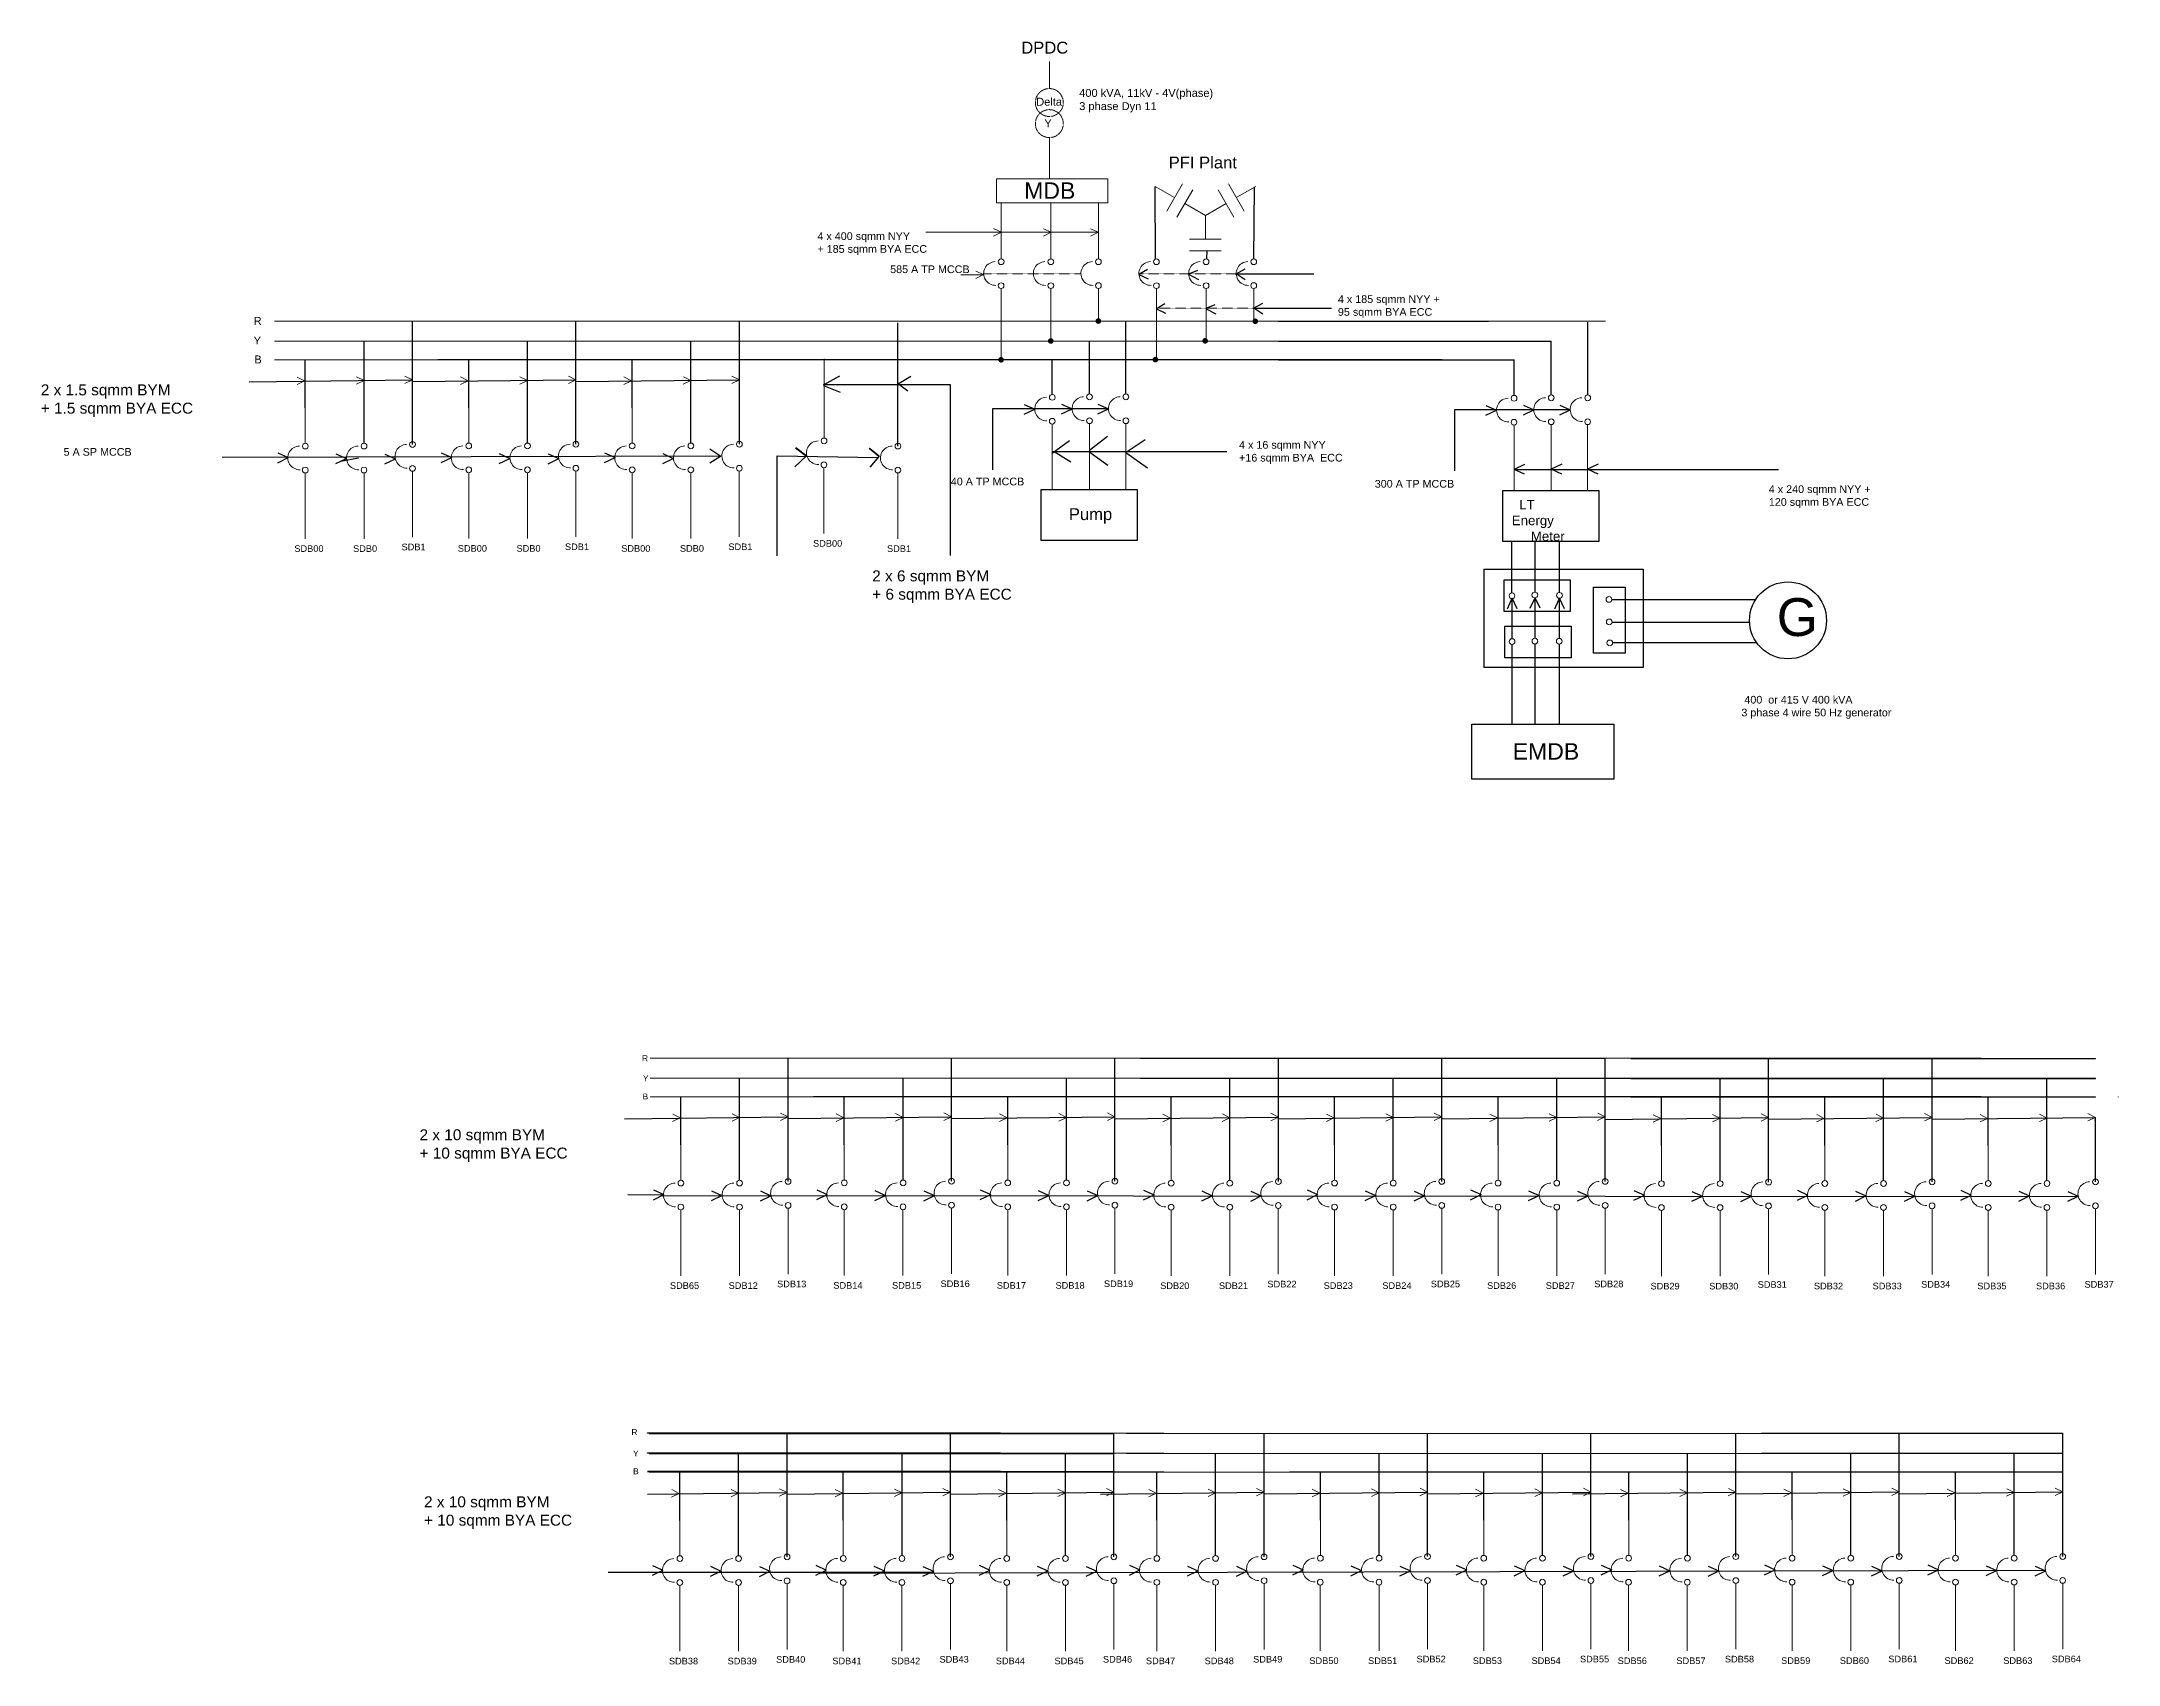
# Model space of a CAD drawing. Header units: millimetres. Extents: x 11139 to 20585, y 1256 to 8641.
import ezdxf

# ---------------------------------------------------------------- set-up
doc = ezdxf.new("R2010")
doc.units = ezdxf.units.MM
doc.linetypes.add('DASHED', pattern=[0.75, 0.5, -0.25])
doc.linetypes.add('HIDDEN', pattern=[0.375, 0.25, -0.125])
for name, color, linetype, lineweight in [('SBD', 2, 'Continuous', 0), ('switchboard', 2, 'Continuous', 0), ('switchboard_text', 2, 'Continuous', 0)]:
    doc.layers.add(name, color=color, linetype=linetype, lineweight=lineweight)
doc.styles.get("Standard").update_dxf_attribs({"font": 'arial.ttf'})

msp = doc.modelspace()

# ---------------------------------------------------------------- hatches: boundary and pattern name
at = {"layer": 'switchboard'}
h = msp.add_hatch(color=7, dxfattribs=at)
edge = h.paths.add_edge_path()
edge.add_arc((15945.6, 7368.8), 12.9, 0, 360)
h = msp.add_hatch(color=7, dxfattribs=at)
edge = h.paths.add_edge_path()
edge.add_arc((16659.2, 7368), 12.9, 0, 360)
h = msp.add_hatch(color=7, dxfattribs=at)
edge = h.paths.add_edge_path()
edge.add_arc((15729.4, 7278.1), 12.9, 0, 360)
h = msp.add_hatch(color=7, dxfattribs=at)
edge = h.paths.add_edge_path()
edge.add_arc((16431.4, 7278.8), 12.9, 0, 360)
h = msp.add_hatch(color=7, dxfattribs=at)
edge = h.paths.add_edge_path()
edge.add_arc((15503.2, 7192.6), 12.9, 0, 360)
h = msp.add_hatch(color=7, dxfattribs=at)
edge = h.paths.add_edge_path()
edge.add_arc((16205.2, 7193.3), 12.9, 0, 360)

# ---------------------------------------------------------------- linework, layer by layer
at = {"color": 2}
for p, q in [((16205.1, 7651.1), (16203.8, 7981.8)), ((16652.7, 7652), (16656.2, 7978.7)), ((16438.9, 7651.5), (16440.7, 7687.7)), ((16130.3, 7580.7), (16172.1, 7561)), ((16133.3, 7583.8), (16168.9, 7605.3)), ((16356.3, 7581.5), (16401.1, 7557.8)), ((16356.9, 7583.9), (16397.9, 7601)), ((16568.6, 7583.9), (16926.1, 7583.9)), ((16571.8, 7583.9), (16613.9, 7606.4)), ((16572.7, 7585.8), (16613.9, 7557.8)), ((16209.7, 7424.4), (16251.5, 7404.7)), ((16212.6, 7427.5), (16248.3, 7448.9)), ((16435.7, 7425.2), (16480.5, 7401.4)), ((16436.2, 7427.5), (16477.3, 7444.6)), ((16647.9, 7427.6), (17005.4, 7427.6)), ((16651.2, 7427.6), (16693.3, 7450)), ((16652.1, 7429.5), (16693.3, 7401.4)), ((14696, 7080.2), (15271.4, 7080.2)), ((15271.4, 7080.2), (15271.4, 6302)), ((15736.1, 6768.3), (15815, 6825.5)), ((15905.4, 6780.7), (15986.8, 6845.4)), ((16076.5, 6775.7), (16158.7, 6830.5)), ((14484.7, 6755.3), (14943.6, 6748.5)), ((14484.7, 6727.1), (14484.7, 6755.3)), ((14484.7, 6301.1), (14484.7, 6727.1)), ((15736.1, 6775.7), (16529.8, 6775.7)), ((15744.9, 6774.7), (15820, 6728.4)), ((15902.2, 6775.7), (15989.3, 6713.5)), ((16071, 6770.7), (16168.6, 6701.1))]:
    msp.add_line(p, q, dxfattribs=at)
at = {"color": 1}
for p, q in [((13569.6, 6808.1), (13569.6, 7368.7)), ((14312.9, 6808.1), (14312.9, 7368.7)), ((12826.3, 6807.4), (12826.3, 7368)), ((15034.3, 6799.8), (15034.3, 7360.4)), ((14534.5, 3454.1), (14534.5, 4014.6)), ((15277.8, 3454.8), (15277.8, 4015.3)), ((16021.1, 3454.8), (16021.1, 4015.3)), ((16764.3, 3453.3), (16764.3, 4013.9)), ((17507.6, 3454), (17507.6, 4014.6)), ((18250.9, 3454), (18250.9, 4014.6)), ((18994.2, 3451.4), (18994.2, 4012)), ((19737.5, 3452.1), (19737.5, 4012.7)), ((20480.7, 4012), (20480.7, 4012.7)), ((20480.7, 3921.1), (20480.7, 3923.7)), ((20480.7, 3836.9), (20480.7, 3839.5)), ((20480.7, 3452.1), (20480.7, 3745.5)), ((14529.9, 1745.4), (14529.9, 2306)), ((15273.1, 1746.1), (15273.1, 2306.7)), ((16016.4, 1746.1), (16016.4, 2306.7)), ((16699.5, 1746.4), (16699.5, 2307)), ((17442.8, 1747.1), (17442.8, 2307.7)), ((18186, 1747.1), (18186, 2307.7)), ((18845.1, 1746.9), (18845.1, 2307.5)), ((19588.4, 1747.6), (19588.4, 2308.2)), ((20331.6, 1747.6), (20331.6, 2308.2))]:
    msp.add_line(p, q, dxfattribs=at)
at = {"color": 40, "true_color": 0xf8d731}
for p, q in [((12605.8, 6813), (12605.8, 7277.1)), ((13349.1, 6813.7), (13349.1, 7277.8)), ((14092.4, 6813.7), (14092.4, 7277.8)), ((12082.9, 7092.5), (12826.4, 7100.8)), ((12826.2, 7093.2), (13569.6, 7101.5)), ((13569.4, 7093.2), (14312.9, 7101.5)), ((11961.2, 6749.2), (14225.6, 6755.1)), ((12499.7, 6730.9), (12580.3, 6746.2)), ((14228.6, 6753.2), (14178.2, 6786.1)), ((14226.8, 6753.2), (14178.2, 6721.5)), ((14614.9, 6752.6), (14564.6, 6705.7)), ((14616.8, 6753.9), (14566.5, 6707.1)), ((14618.5, 6752.6), (14568.2, 6790.2)), ((14620.4, 6753.9), (14570.1, 6791.5)), ((14947.4, 6753.1), (14902.5, 6788.4)), ((14949.4, 6754.4), (14904.4, 6789.7)), ((14904.4, 6789.7), (14904.4, 6789.7)), ((14947.4, 6753.1), (14906.1, 6703.9)), ((14949.4, 6754.4), (14908, 6705.3)), ((14314, 3459.7), (14314, 3923.7)), ((15057.3, 3460.4), (15057.3, 3924.4)), ((15800.6, 3460.4), (15800.6, 3924.4)), ((16543.8, 3458.9), (16543.8, 3923)), ((17287.1, 3459.6), (17287.1, 3923.7)), ((18030.4, 3459.6), (18030.4, 3923.7)), ((18773.7, 3457), (18773.7, 3921.1)), ((19517, 3457.7), (19517, 3921.8)), ((20260.2, 3457.7), (20260.2, 3921.8)), ((20585.3, 3836.9), (20585.3, 3839.5)), ((13791.1, 3739.1), (14534.6, 3747.4)), ((14534.4, 3739.8), (15277.8, 3748.1)), ((15277.6, 3739.8), (16021.1, 3748.1)), ((16020.9, 3738.4), (16764.4, 3746.7)), ((16764.2, 3739.1), (17507.7, 3747.4)), ((17507.5, 3739.1), (18251, 3747.4)), ((18250.8, 3736.4), (18994.2, 3744.8)), ((18994, 3737.1), (19737.5, 3745.5)), ((19737.3, 3737.1), (20480.8, 3745.5)), ((20476, 3734.4), (20480.7, 3734.5)), ((13805.7, 3394.5), (13967.3, 3392.8)), ((20397.5, 3384.5), (13958.7, 3388.6)), ((13895.7, 2308), (13895.7, 2310.7)), ((13895.7, 2217.1), (13895.7, 2219.8)), ((14309.4, 1751), (14309.4, 2215.1)), ((15052.6, 1751.7), (15052.6, 2215.8)), ((15795.9, 1751.7), (15795.9, 2215.8)), ((16479, 1752), (16479, 2216.1)), ((17222.3, 1752.7), (17222.3, 2216.8)), ((17965.5, 1752.7), (17965.5, 2216.8)), ((18624.6, 1752.5), (18624.6, 2216.6)), ((19367.9, 1753.2), (19367.9, 2217.3)), ((20111.1, 1753.2), (20111.1, 2217.3)), ((13895.7, 2031.7), (14529.9, 2038.8)), ((14529.7, 2031.2), (15273.2, 2039.5)), ((15273, 2031.2), (16016.5, 2039.5)), ((15956.1, 2031.4), (16699.5, 2039.8)), ((16699.3, 2032.1), (17442.8, 2040.5)), ((17442.6, 2032.1), (18186.1, 2040.5)), ((18101.7, 2032), (18845.1, 2040.3)), ((18844.9, 2032.7), (19588.4, 2041)), ((19588.2, 2032.7), (20331.7, 2041)), ((15196.7, 1674.6), (13715.5, 1674.6)), ((20251, 1683.7), (14674.6, 1669.7))]:
    msp.add_line(p, q, dxfattribs=at)
at = {"color": 5}
for p, q in [((12338.8, 6973.5), (12338.8, 7192.9)), ((13082.1, 6974.2), (13082.1, 7193.6)), ((13825.4, 6974.2), (13825.4, 7193.6)), ((14047, 3620.2), (14047, 3839.5)), ((14790.3, 3620.9), (14790.3, 3840.2)), ((15533.6, 3620.9), (15533.6, 3840.2)), ((16276.8, 3619.4), (16276.8, 3838.8)), ((17020.1, 3620.1), (17020.1, 3839.5)), ((17763.4, 3620.1), (17763.4, 3839.5)), ((18506.7, 3617.5), (18506.7, 3836.9)), ((19250, 3618.2), (19250, 3837.6)), ((19993.2, 3618.2), (19993.2, 3837.6)), ((14042.4, 1911.5), (14042.4, 2130.9)), ((14785.6, 1912.2), (14785.6, 2131.6)), ((15528.9, 1912.2), (15528.9, 2131.6)), ((16212, 1912.5), (16212, 2131.9)), ((16955.3, 1913.2), (16955.3, 2132.6)), ((17698.5, 1913.2), (17698.5, 2132.6)), ((18357.6, 1913), (18357.6, 2132.4)), ((19100.9, 1913.7), (19100.9, 2133.1)), ((19844.1, 1913.7), (19844.1, 2133.1))]:
    msp.add_line(p, q, dxfattribs=at)
at = {"color": 7}
for p, q in [((14696, 7078.2), (14769.5, 7119.7)), ((15032.3, 7082.3), (15093.5, 7117.6)), ((15032.3, 7086.5), (15078.9, 7051.2)), ((14696, 7076.1), (14771.5, 7045))]:
    msp.add_line(p, q, dxfattribs=at)
at = {"layer": 'SBD', "lineweight": 25, "ltscale": 10}
for p, q in [((15905.5, 7037.2), (15905.5, 7276.6)), ((16071.2, 7037.2), (16071.2, 7367.5)), ((15736.2, 7034.9), (15736.2, 7192.5)), ((15778.6, 6991.1), (15826.5, 6969.5)), ((15943.9, 6991.1), (15991.8, 6969.5)), ((15991.7, 6969.1), (15464.8, 6969.1)), ((15464.8, 6969.1), (15464.8, 6691.6)), ((15608.4, 6989.6), (15656.3, 6968)), ((15608.4, 6944.8), (15656.3, 6968)), ((15778.6, 6946.3), (15826.5, 6969.5)), ((15943.9, 6946.3), (15991.8, 6969.5)), ((18091.7, 6964.6), (17564.8, 6964.6)), ((17564.8, 6964.6), (17564.8, 6687.1)), ((17708.5, 6985.1), (17756.3, 6963.5)), ((17708.5, 6940.3), (17756.3, 6963.5)), ((17878.7, 6986.7), (17926.6, 6965.1)), ((17878.7, 6941.9), (17926.6, 6965.1)), ((18044, 6986.7), (18091.8, 6965.1)), ((18044, 6941.9), (18091.8, 6965.1)), ((12213.6, 6768.9), (12261.5, 6747.3)), ((12213.6, 6724.1), (12261.5, 6747.3)), ((12477.6, 6765), (12525.5, 6743.4)), ((12477.6, 6720.2), (12525.5, 6743.4)), ((12700.4, 6763.9), (12748.3, 6742.3)), ((12700.4, 6719.1), (12748.3, 6742.3)), ((12956.9, 6769.6), (13004.7, 6748)), ((12956.9, 6724.8), (13004.7, 6748)), ((13220.9, 6765.7), (13268.8, 6744.1)), ((13220.9, 6720.9), (13268.8, 6744.1)), ((13443.7, 6764.6), (13491.6, 6743)), ((13443.7, 6719.8), (13491.6, 6743)), ((13700.2, 6769.6), (13748, 6748)), ((13700.2, 6724.8), (13748, 6748)), ((13964.2, 6765.7), (14012.1, 6744.1)), ((13964.2, 6720.9), (14012.1, 6744.1)), ((17884, 6716.9), (17836.1, 6693.7)), ((18053.3, 6717.5), (18005.4, 6694.3)), ((18218.9, 6717.5), (18171.1, 6694.3)), ((17836.1, 6694.1), (19038.3, 6694.1)), ((17884, 6672.1), (17836.1, 6693.7)), ((18053.3, 6672.7), (18005.4, 6694.3)), ((18218.9, 6672.7), (18171.1, 6694.3)), ((17826.8, 6132), (17826.8, 6366)), ((17932, 6135.4), (17932, 6366)), ((18042.3, 6133.9), (18042.3, 6366)), ((17698.9, 6239.6), (17698.9, 5793.2)), ((17805.8, 6059.9), (17827.4, 6107.8)), ((17850.6, 6059.9), (17827.4, 6107.8)), ((17827.4, 5923.4), (17827.4, 6105.8)), ((17910.3, 6061.8), (17931.9, 6109.7)), ((17955.2, 6061.8), (17931.9, 6109.7)), ((17931.9, 5925.7), (17931.9, 6109.3)), ((18021.4, 6060), (18043, 6107.8)), ((18042.9, 5924.9), (18042.9, 6107.7)), ((18066.2, 6060), (18043, 6107.8)), ((18281.1, 6102.6), (18935.6, 6102.6)), ((18282.3, 5999.5), (18907.3, 5999.5)), ((17826.9, 5897.2), (17826.9, 5534.3)), ((17930.8, 5899.5), (17930.8, 5534.3)), ((18042.1, 5898.7), (18042.1, 5534.3)), ((18284.7, 5905.7), (18939.3, 5905.7)), ((13921.8, 3415.6), (13969.7, 3394)), ((14185.8, 3411.6), (14233.7, 3390)), ((14408.6, 3410.6), (14456.5, 3389)), ((14665.1, 3416.3), (14712.9, 3394.7)), ((14929.1, 3412.3), (14977, 3390.7)), ((15151.9, 3411.3), (15199.8, 3389.7)), ((15408.3, 3416.3), (15456.2, 3394.7)), ((15672.4, 3412.3), (15720.2, 3390.7)), ((15895.2, 3411.3), (15943.1, 3389.7)), ((16151.6, 3414.8), (16199.5, 3393.2)), ((16415.7, 3410.9), (16463.5, 3389.3)), ((16638.5, 3409.8), (16686.3, 3388.2)), ((16894.9, 3415.5), (16942.8, 3393.9)), ((17158.9, 3411.6), (17206.8, 3390)), ((17381.7, 3410.5), (17429.6, 3388.9)), ((17638.2, 3415.5), (17686.1, 3393.9)), ((17902.2, 3411.6), (17950.1, 3390)), ((18125, 3410.5), (18172.9, 3388.9)), ((18381.5, 3412.9), (18429.3, 3391.3)), ((18645.5, 3409), (18693.4, 3387.4)), ((18868.3, 3407.9), (18916.2, 3386.3)), ((19124.8, 3413.6), (19172.6, 3392)), ((19388.8, 3409.7), (19436.7, 3388.1)), ((19611.6, 3408.6), (19659.5, 3387)), ((19868, 3413.6), (19915.9, 3392)), ((20132.1, 3409.7), (20179.9, 3388.1)), ((20354.9, 3408.6), (20402.7, 3387)), ((13921.8, 3370.7), (13969.7, 3394)), ((14185.8, 3366.8), (14233.7, 3390)), ((14408.6, 3365.7), (14456.5, 3389)), ((14665.1, 3371.4), (14712.9, 3394.7)), ((14929.1, 3367.5), (14977, 3390.7)), ((15151.9, 3366.4), (15199.8, 3389.7)), ((15408.3, 3371.4), (15456.2, 3394.7)), ((15672.4, 3367.5), (15720.2, 3390.7)), ((15895.2, 3366.4), (15943.1, 3389.7)), ((16151.6, 3370), (16199.5, 3393.2)), ((16415.7, 3366.1), (16463.5, 3389.3)), ((16638.5, 3365), (16686.3, 3388.2)), ((16894.9, 3370.7), (16942.8, 3393.9)), ((17158.9, 3366.8), (17206.8, 3390)), ((17381.7, 3365.7), (17429.6, 3388.9)), ((17638.2, 3370.7), (17686.1, 3393.9)), ((17902.2, 3366.8), (17950.1, 3390)), ((18125, 3365.7), (18172.9, 3388.9)), ((18381.5, 3368.1), (18429.3, 3391.3)), ((18645.5, 3364.2), (18693.4, 3387.4)), ((18868.3, 3363.1), (18916.2, 3386.3)), ((19124.8, 3368.8), (19172.6, 3392)), ((19388.8, 3364.9), (19436.7, 3388.1)), ((19611.6, 3363.8), (19659.5, 3387)), ((19868, 3368.8), (19915.9, 3392)), ((20132.1, 3364.9), (20179.9, 3388.1)), ((20354.9, 3363.8), (20402.7, 3387)), ((13917.2, 1706.9), (13965, 1685.3)), ((14181.2, 1703), (14229.1, 1681.4)), ((14404, 1701.9), (14451.9, 1680.3)), ((14660.4, 1707.6), (14708.3, 1686)), ((14924.5, 1703.7), (14972.3, 1682.1)), ((15147.3, 1702.6), (15195.2, 1681)), ((15403.7, 1707.6), (15451.6, 1686)), ((15667.8, 1703.7), (15715.6, 1682.1)), ((15890.6, 1702.6), (15938.4, 1681)), ((16086.8, 1707.9), (16134.6, 1686.3)), ((16350.8, 1704), (16398.7, 1682.4)), ((16573.6, 1702.9), (16621.5, 1681.3)), ((16830.1, 1708.6), (16877.9, 1687)), ((17094.1, 1704.7), (17142, 1683.1)), ((17316.9, 1703.6), (17364.8, 1682)), ((17573.3, 1708.6), (17621.2, 1687)), ((17837.4, 1704.7), (17885.2, 1683.1)), ((18060.2, 1703.6), (18108, 1682)), ((18232.4, 1708.4), (18280.3, 1686.8)), ((18496.4, 1704.5), (18544.3, 1682.9)), ((18719.2, 1703.4), (18767.1, 1681.8)), ((18975.7, 1709.1), (19023.5, 1687.5)), ((19239.7, 1705.2), (19287.6, 1683.6)), ((19462.5, 1704.1), (19510.4, 1682.5)), ((19718.9, 1709.1), (19766.8, 1687.5)), ((19983, 1705.2), (20030.8, 1683.6)), ((20205.8, 1704.1), (20253.7, 1682.5)), ((13917.2, 1662.1), (13965, 1685.3)), ((14181.2, 1658.2), (14229.1, 1681.4)), ((14404, 1657.1), (14451.9, 1680.3)), ((14660.4, 1662.8), (14708.3, 1686)), ((14924.5, 1658.9), (14972.3, 1682.1)), ((15147.3, 1657.8), (15195.2, 1681)), ((15403.7, 1662.8), (15451.6, 1686)), ((15667.8, 1658.9), (15715.6, 1682.1)), ((15890.6, 1657.8), (15938.4, 1681)), ((16086.8, 1663.1), (16134.6, 1686.3)), ((16350.8, 1659.2), (16398.7, 1682.4)), ((16573.6, 1658.1), (16621.5, 1681.3)), ((16830.1, 1663.8), (16877.9, 1687)), ((17094.1, 1659.9), (17142, 1683.1)), ((17316.9, 1658.8), (17364.8, 1682)), ((17573.3, 1663.8), (17621.2, 1687)), ((17837.4, 1659.9), (17885.2, 1683.1)), ((18060.2, 1658.8), (18108, 1682)), ((18232.4, 1663.6), (18280.3, 1686.8)), ((18496.4, 1659.7), (18544.3, 1682.9)), ((18719.2, 1658.6), (18767.1, 1681.8)), ((18975.7, 1664.3), (19023.5, 1687.5)), ((19239.7, 1660.4), (19287.6, 1683.6)), ((19462.5, 1659.3), (19510.4, 1682.5)), ((19718.9, 1664.3), (19766.8, 1687.5)), ((19983, 1660.4), (20030.8, 1683.6)), ((20205.8, 1659.3), (20253.7, 1682.5))]:
    msp.add_line(p, q, dxfattribs=at)
at = {"layer": 'SBD', "color": 1, "lineweight": 25, "ltscale": 10}
for p, q in [((16765.3, 7368), (17720.8, 7368)), ((18171.2, 7032.7), (18171.2, 7363.1))]:
    msp.add_line(p, q, dxfattribs=at)
at = {"layer": 'SBD', "color": 2, "lineweight": 25, "ltscale": 10}
for p in [(16765.3, 7277.1), (18005.6, 7032.7)]:
    msp.add_line(p, (18005.6, 7277.1), dxfattribs=at)
at = {"layer": 'SBD', "color": 5, "lineweight": 25, "ltscale": 10}
for p in [(16765.3, 7192.9), (17836.2, 7030.4)]:
    msp.add_line(p, (17836.2, 7192.9), dxfattribs=at)
at = {"layer": 'SBD', "lineweight": 25, "ltscale": 10}
for points in [[(15684.9, 6602.7), (16122.5, 6602.7), (16122.5, 6370.4), (15684.9, 6370.4)], [(17784.9, 6598.2), (18222.5, 6598.2), (18222.5, 6366), (17784.9, 6366)], [(17790.8, 6191.5), (18091.7, 6191.5), (18091.7, 6047.3), (17790.8, 6047.3)], [(18197.7, 5857.6), (18197.7, 6158.6), (18342, 6158.6), (18342, 5857.6)], [(17794.9, 5981.3), (18095.9, 5981.3), (18095.9, 5837), (17794.9, 5837)], [(17644.9, 5534.3), (18289.6, 5534.3), (18289.6, 5284.8), (17644.9, 5284.8)]]:
    msp.add_lwpolyline(points, close=True, dxfattribs=at)
msp.add_lwpolyline([(17698.9, 6239.6), (18423.2, 6239.6), (18423.2, 5793.2), (17698.9, 5793.2)], dxfattribs=at)
msp.add_circle((19082.3, 6006.9), 175.1, dxfattribs=at)
at = {"layer": 'switchboard'}
for p, q in [((15722.7, 8426.6), (15722.7, 8549.3)), ((15722.7, 8203.7), (15722.7, 8015.5)), ((15483, 7907.3), (15483, 8015.5)), ((15483, 8015.5), (15988.7, 8015.5)), ((15988.7, 8015.5), (15988.7, 7907.3)), ((16203.8, 7981.8), (16292.4, 7930.7)), ((16328.4, 7993), (16256.4, 7868.3)), ((16375.2, 7966), (16303.2, 7841.3)), ((16562.2, 7841.3), (16490.2, 7966)), ((16609, 7868.3), (16537, 7993)), ((16661.6, 7981.8), (16573, 7930.7)), ((15483, 7907.3), (15988.7, 7907.3)), ((15503.4, 7651.9), (15503.4, 7907.3)), ((15729.5, 7651.9), (15729.5, 7907.3)), ((15946, 7652), (15946, 7907.4)), ((16339.2, 7903.7), (16432.7, 7849.7)), ((16526.2, 7903.7), (16432.7, 7849.7)), ((16432.7, 7741.7), (16432.7, 7849.7)), ((16360.7, 7741.7), (16504.7, 7741.7)), ((16360.7, 7687.7), (16504.7, 7687.7)), ((15503.3, 7516.8), (15503.3, 7192.9)), ((15729.3, 7516.8), (15729.3, 7277.1)), ((15945.8, 7516.9), (15945.8, 7368)), ((16209.5, 7516.8), (16209.5, 7192.9)), ((16435.6, 7516.8), (16435.6, 7277.1)), ((16652.1, 7516.9), (16652.1, 7368)), ((12198.9, 7277.1), (16765.3, 7277.1)), ((12942.2, 7277.8), (17508.6, 7277.8)), ((13082.5, 7192.9), (12198.9, 7192.9)), ((13825.8, 7193.6), (12942.2, 7193.6)), ((15736.1, 6899.8), (15736.1, 6602.7)), ((15905.4, 6902.1), (15905.4, 6602.7)), ((16071, 6902.1), (16071, 6602.7)), ((18005.4, 6897.6), (18005.4, 6598.2)), ((18171.1, 6897.6), (18171.1, 6598.2)), ((17836.1, 6895.3), (17836.1, 6598.2)), ((12338.7, 6677.9), (12338.7, 6378.5)), ((12605.7, 6677.9), (12605.7, 6378.5)), ((12826.2, 6685.4), (12826.2, 6386)), ((13081.9, 6678.6), (13081.9, 6379.2)), ((13348.9, 6678.6), (13348.9, 6379.2)), ((13569.4, 6686.1), (13569.4, 6386.7)), ((13825.2, 6678.6), (13825.2, 6379.2)), ((14092.2, 6678.6), (14092.2, 6379.2)), ((14312.7, 6686.1), (14312.7, 6386.7)), ((14697.7, 6701.4), (14697.7, 6402)), ((15034.1, 6677.8), (15034.1, 6378.4)), ((13907.1, 3923.7), (18473.5, 3923.7)), ((14650.4, 3924.4), (19216.8, 3924.4)), ((15393.7, 3924.4), (19960.1, 3924.4)), ((16137, 3923), (20480.7, 3923)), ((16880.2, 3923.7), (20480.7, 3923.7)), ((17623.5, 3923.7), (20480.7, 3923.7)), ((18366.8, 3921.1), (20480.7, 3921.1)), ((19110.1, 3921.8), (20480.7, 3921.8)), ((19853.4, 3921.8), (20480.7, 3921.8)), ((14790.7, 3839.5), (13907.1, 3839.5)), ((15534, 3840.2), (14650.4, 3840.2)), ((16277.2, 3840.2), (15393.7, 3840.2)), ((17020.5, 3838.8), (16137, 3838.8)), ((17763.8, 3839.5), (16880.2, 3839.5)), ((18507.1, 3839.5), (17623.5, 3839.5)), ((19250.4, 3836.9), (18366.8, 3836.9)), ((19993.6, 3837.6), (19110.1, 3837.6)), ((20480.7, 3837.6), (19853.4, 3837.6)), ((14046.9, 3324.6), (14046.9, 3025.2)), ((14313.9, 3324.6), (14313.9, 3025.2)), ((14534.4, 3332.1), (14534.4, 3032.7)), ((14790.1, 3325.3), (14790.1, 3025.9)), ((15057.1, 3325.3), (15057.1, 3025.9)), ((15277.6, 3332.8), (15277.6, 3033.4)), ((15533.4, 3325.3), (15533.4, 3025.9)), ((15800.4, 3325.3), (15800.4, 3025.9)), ((16020.9, 3332.8), (16020.9, 3033.4)), ((16276.7, 3323.8), (16276.7, 3024.4)), ((16543.7, 3323.8), (16543.7, 3024.4)), ((16764.2, 3331.3), (16764.2, 3031.9)), ((17020, 3324.5), (17020, 3025.1)), ((17287, 3324.5), (17287, 3025.1)), ((17507.5, 3332), (17507.5, 3032.6)), ((17763.3, 3324.5), (17763.3, 3025.1)), ((18030.3, 3324.5), (18030.3, 3025.1)), ((18250.8, 3332), (18250.8, 3032.6)), ((18506.5, 3321.9), (18506.5, 3022.5)), ((18773.5, 3321.9), (18773.5, 3022.5)), ((18994, 3329.4), (18994, 3030)), ((19249.8, 3322.6), (19249.8, 3023.2)), ((19516.8, 3322.6), (19516.8, 3023.2)), ((19737.3, 3330.1), (19737.3, 3030.7)), ((19993.1, 3322.6), (19993.1, 3023.2)), ((20260.1, 3322.6), (20260.1, 3023.2)), ((20480.6, 3330.1), (20480.6, 3030.7)), ((13895.7, 2219.8), (14757.1, 2219.8)), ((13895.7, 2219.8), (15500.4, 2219.8)), ((13895.7, 2219.1), (14013.8, 2219.1)), ((13895.7, 2217.8), (16016.4, 2217.8)), ((13895.7, 2217.8), (16016.4, 2217.8)), ((13895.7, 2217.1), (16243.7, 2217.1)), ((13902.5, 2215.1), (16016.4, 2215.1)), ((14645.8, 2215.8), (16016.4, 2215.8)), ((15389.1, 2215.8), (16016.4, 2215.8)), ((16072.1, 2216.1), (20331.6, 2216.1)), ((16815.4, 2216.8), (20331.6, 2216.8)), ((17558.7, 2216.8), (20331.6, 2216.8)), ((18217.7, 2216.6), (20331.6, 2216.6)), ((18961, 2217.3), (20331.6, 2217.3)), ((19704.3, 2217.3), (20331.6, 2217.3)), ((14047.4, 2133.7), (13895.7, 2133.7)), ((14786.1, 2130.9), (13902.5, 2130.9)), ((15529.3, 2131.6), (14645.8, 2131.6)), ((16272.6, 2131.6), (15389.1, 2131.6)), ((16955.7, 2131.9), (16072.1, 2131.9)), ((17698.9, 2132.6), (16815.4, 2132.6)), ((18442.2, 2132.6), (17558.7, 2132.6)), ((19101.3, 2132.4), (18217.7, 2132.4)), ((19844.6, 2133.1), (18961, 2133.1)), ((20331.6, 2133.1), (19704.3, 2133.1)), ((14042.2, 1615.9), (14042.2, 1316.5)), ((14309.2, 1615.9), (14309.2, 1316.5)), ((14529.7, 1623.4), (14529.7, 1324)), ((14785.5, 1616.6), (14785.5, 1317.2)), ((15052.5, 1616.6), (15052.5, 1317.2)), ((15273, 1624.1), (15273, 1324.7)), ((15528.8, 1616.6), (15528.8, 1317.2)), ((15795.8, 1616.6), (15795.8, 1317.2)), ((16016.3, 1624.1), (16016.3, 1324.7)), ((16211.8, 1616.9), (16211.8, 1317.5)), ((16478.8, 1616.9), (16478.8, 1317.5)), ((16699.3, 1624.4), (16699.3, 1325)), ((16955.1, 1617.6), (16955.1, 1318.2)), ((17222.1, 1617.6), (17222.1, 1318.2)), ((17442.6, 1625.1), (17442.6, 1325.7)), ((17698.4, 1617.6), (17698.4, 1318.2)), ((17965.4, 1617.6), (17965.4, 1318.2)), ((18185.9, 1625.1), (18185.9, 1325.7)), ((18357.4, 1617.4), (18357.4, 1318)), ((18624.4, 1617.4), (18624.4, 1318)), ((18844.9, 1624.9), (18844.9, 1325.5)), ((19100.7, 1618.1), (19100.7, 1318.7)), ((19367.7, 1618.1), (19367.7, 1318.7)), ((19588.2, 1625.6), (19588.2, 1326.2)), ((19844, 1618.1), (19844, 1318.7)), ((20111, 1618.1), (20111, 1318.7)), ((20331.5, 1625.6), (20331.5, 1326.2))]:
    msp.add_line(p, q, dxfattribs=at)
at = {"layer": 'switchboard', "color": 7}
for p, q in [((15730.8, 7772.9), (15161.6, 7772.9)), ((15504.9, 7773.1), (15469, 7789.3)), ((15504.9, 7773.1), (15469, 7755.7)), ((15731.3, 7772.8), (15695.4, 7789)), ((15731.3, 7772.8), (15695.4, 7755.4)), ((15731.3, 7772.8), (15946, 7772.8)), ((15946, 7772.8), (15910.1, 7789)), ((15946, 7772.8), (15910.1, 7755.4)), ((15423.6, 7579.2), (15320.9, 7579.2)), ((15423.6, 7580.3), (15387.7, 7596.5)), ((15423.6, 7580.3), (15387.7, 7562.9)), ((12335.8, 7096.3), (12301.3, 7079.9)), ((12335.8, 7096.3), (12301.5, 7113.6)), ((12605.9, 7097.8), (12571.4, 7081.4)), ((12605.9, 7097.8), (12571.6, 7115.1)), ((12826.4, 7100.8), (12791.9, 7084.4)), ((12826.4, 7100.8), (12792.1, 7118.1)), ((13079.1, 7097), (13044.6, 7080.6)), ((13079.1, 7097), (13044.8, 7114.3)), ((13349.1, 7098.5), (13314.6, 7082.1)), ((13349.1, 7098.5), (13314.9, 7115.8)), ((13569.6, 7101.5), (13535.1, 7085.1)), ((13569.6, 7101.5), (13535.4, 7118.8)), ((13822.4, 7097), (13787.9, 7080.6)), ((13822.4, 7097), (13788.1, 7114.3)), ((14092.4, 7098.5), (14057.9, 7082.1)), ((14092.4, 7098.5), (14058.2, 7115.8)), ((14312.9, 7101.5), (14278.4, 7085.1)), ((14312.9, 7101.5), (14278.7, 7118.8)), ((14044, 3742.9), (14009.5, 3726.6)), ((14044, 3742.9), (14009.7, 3760.3)), ((14314.1, 3744.4), (14279.6, 3728.1)), ((14314.1, 3744.4), (14279.8, 3761.8)), ((14534.6, 3747.4), (14500.1, 3731.1)), ((14534.6, 3747.4), (14500.3, 3764.8)), ((14787.3, 3743.6), (14752.8, 3727.3)), ((14787.3, 3743.6), (14753, 3761)), ((15057.3, 3745.1), (15022.8, 3728.8)), ((15057.3, 3745.1), (15023.1, 3762.5)), ((15277.8, 3748.1), (15243.3, 3731.8)), ((15277.8, 3748.1), (15243.6, 3765.5)), ((15530.6, 3743.6), (15496.1, 3727.3)), ((15530.6, 3743.6), (15496.3, 3761)), ((15800.6, 3745.1), (15766.1, 3728.8)), ((15800.6, 3745.1), (15766.4, 3762.5)), ((16021.1, 3748.1), (15986.6, 3731.8)), ((16021.1, 3748.1), (15986.9, 3765.5)), ((16273.8, 3742.2), (16239.3, 3725.8)), ((16273.8, 3742.2), (16239.6, 3759.5)), ((16543.9, 3743.7), (16509.4, 3727.3)), ((16543.9, 3743.7), (16509.6, 3761)), ((16764.4, 3746.7), (16729.9, 3730.3)), ((16764.4, 3746.7), (16730.1, 3764)), ((17017.1, 3742.9), (16982.6, 3726.5)), ((17017.1, 3742.9), (16982.9, 3760.2)), ((17287.2, 3744.4), (17252.7, 3728)), ((17287.2, 3744.4), (17252.9, 3761.7)), ((17507.7, 3747.4), (17473.2, 3731)), ((17507.7, 3747.4), (17473.4, 3764.7)), ((17760.4, 3742.9), (17725.9, 3726.5)), ((17760.4, 3742.9), (17726.1, 3760.2)), ((18030.5, 3744.4), (17996, 3728)), ((18030.5, 3744.4), (17996.2, 3761.7)), ((18251, 3747.4), (18216.5, 3731)), ((18251, 3747.4), (18216.7, 3764.7)), ((18503.7, 3740.3), (18469.2, 3723.9)), ((18503.7, 3740.3), (18469.4, 3757.6)), ((18773.7, 3741.8), (18739.3, 3725.4)), ((18773.7, 3741.8), (18739.5, 3759.1)), ((18994.2, 3744.8), (18959.8, 3728.4)), ((18994.2, 3744.8), (18960, 3762.1)), ((19247, 3741), (19212.5, 3724.6)), ((19247, 3741), (19212.7, 3758.3)), ((19517, 3742.5), (19482.5, 3726.1)), ((19517, 3742.5), (19482.8, 3759.8)), ((19737.5, 3745.5), (19703, 3729.1)), ((19737.5, 3745.5), (19703.3, 3762.8)), ((19990.2, 3741), (19955.7, 3724.6)), ((19990.2, 3741), (19956, 3758.3)), ((20260.3, 3742.5), (20225.8, 3726.1)), ((20260.3, 3742.5), (20226.1, 3759.8)), ((20480.8, 3745.5), (20446.3, 3729.1)), ((20480.8, 3745.5), (20446.6, 3762.8)), ((14039.4, 2034.3), (14004.9, 2017.9)), ((14039.4, 2034.3), (14005.1, 2051.6)), ((14309.4, 2035.8), (14274.9, 2019.4)), ((14309.4, 2035.8), (14275.2, 2053.1)), ((14529.9, 2038.8), (14495.4, 2022.4)), ((14529.9, 2038.8), (14495.7, 2056.1)), ((14782.6, 2035), (14748.2, 2018.6)), ((14782.6, 2035), (14748.4, 2052.3)), ((15052.7, 2036.5), (15018.2, 2020.1)), ((15052.7, 2036.5), (15018.5, 2053.8)), ((15273.2, 2039.5), (15238.7, 2023.1)), ((15273.2, 2039.5), (15239, 2056.8)), ((15525.9, 2035), (15491.4, 2018.6)), ((15525.9, 2035), (15491.7, 2052.3)), ((15796, 2036.5), (15761.5, 2020.1)), ((15796, 2036.5), (15761.7, 2053.8)), ((16016.5, 2039.5), (15982, 2023.1)), ((16016.5, 2039.5), (15982.2, 2056.8)), ((16209, 2035.3), (16174.5, 2018.9)), ((16209, 2035.3), (16174.7, 2052.6)), ((16479, 2036.8), (16444.6, 2020.4)), ((16479, 2036.8), (16444.8, 2054.1)), ((16699.5, 2039.8), (16665.1, 2023.4)), ((16699.5, 2039.8), (16665.3, 2057.1)), ((16952.3, 2036), (16917.8, 2019.6)), ((16952.3, 2036), (16918, 2053.3)), ((17222.3, 2037.5), (17187.8, 2021.1)), ((17222.3, 2037.5), (17188.1, 2054.8)), ((17442.8, 2040.5), (17408.3, 2024.1)), ((17442.8, 2040.5), (17408.6, 2057.8)), ((17695.5, 2036), (17661.1, 2019.6)), ((17695.5, 2036), (17661.3, 2053.3)), ((17965.6, 2037.5), (17931.1, 2021.1)), ((17965.6, 2037.5), (17931.4, 2054.8)), ((18186.1, 2040.5), (18151.6, 2024.1)), ((18186.1, 2040.5), (18151.9, 2057.8)), ((18354.6, 2035.8), (18320.1, 2019.4)), ((18354.6, 2035.8), (18320.3, 2053.1)), ((18624.6, 2037.3), (18590.2, 2020.9)), ((18624.6, 2037.3), (18590.4, 2054.6)), ((18845.1, 2040.3), (18810.7, 2023.9)), ((18845.1, 2040.3), (18810.9, 2057.6)), ((19097.9, 2036.5), (19063.4, 2020.1)), ((19097.9, 2036.5), (19063.6, 2053.8)), ((19367.9, 2038), (19333.4, 2021.6)), ((19367.9, 2038), (19333.7, 2055.3)), ((19588.4, 2041), (19553.9, 2024.6)), ((19588.4, 2041), (19554.2, 2058.3)), ((19841.1, 2036.5), (19806.7, 2020.1)), ((19841.1, 2036.5), (19806.9, 2053.8)), ((20111.2, 2038), (20076.7, 2021.6)), ((20111.2, 2038), (20077, 2055.3)), ((20331.7, 2041), (20297.2, 2024.6)), ((20331.7, 2041), (20297.5, 2058.3))]:
    msp.add_line(p, q, dxfattribs=at)
at = {"layer": 'switchboard', "linetype": 'DASHED'}
for p, q in [((15423.9, 7583.8), (15866.5, 7583.9)), ((16130.2, 7583.8), (16572.7, 7583.9)), ((16209.5, 7427.5), (16652.1, 7427.6))]:
    msp.add_line(p, q, dxfattribs=at)
at = {"layer": 'switchboard', "color": 1}
for p, q in [((12942.2, 7368.7), (17508.6, 7368.7)), ((13685.5, 7368.7), (18251.9, 7368.7)), ((12198.9, 7368), (16765.3, 7368)), ((13907.1, 4014.6), (18473.5, 4014.6)), ((14650.4, 4015.3), (19216.8, 4015.3)), ((15393.7, 4015.3), (19960.1, 4015.3)), ((16137, 4013.9), (18250.9, 4013.9)), ((16880.2, 4014.6), (18250.9, 4014.6)), ((17623.5, 4014.6), (18250.9, 4014.6)), ((18366.8, 4012), (20480.7, 4012)), ((19110.1, 4012.7), (20480.7, 4012.7)), ((19853.4, 4012.7), (20480.7, 4012.7)), ((13895.7, 2310.7), (14757.1, 2310.7)), ((13895.7, 2310.7), (15500.4, 2310.7)), ((13895.7, 2310), (14013.8, 2310)), ((13895.7, 2308), (16243.7, 2308)), ((13902.5, 2306), (16016.4, 2306)), ((14645.8, 2306.7), (16016.4, 2306.7)), ((15389.1, 2306.7), (16016.4, 2306.7)), ((16072.1, 2307), (20331.6, 2307)), ((16815.4, 2307.7), (20331.6, 2307.7)), ((17558.7, 2307.7), (20331.6, 2307.7)), ((18217.7, 2307.5), (20331.6, 2307.5)), ((18961, 2308.2), (20331.6, 2308.2)), ((19704.3, 2308.2), (20331.6, 2308.2))]:
    msp.add_line(p, q, dxfattribs=at)
at = {"layer": 'switchboard', "color": 5}
for p, q in [((12198.9, 7192.9), (16765.3, 7192.9)), ((12942.2, 7193.6), (17508.6, 7193.6)), ((12338.8, 6813), (12338.8, 6979.7)), ((13082.1, 6813.7), (13082.1, 6980.4)), ((13825.4, 6813.7), (13825.4, 6980.4)), ((13907.1, 3839.5), (18473.5, 3839.5)), ((14650.4, 3840.2), (19216.8, 3840.2)), ((15393.7, 3840.2), (19960.1, 3840.2)), ((16137, 3838.8), (20480.7, 3838.8)), ((16880.2, 3839.5), (20480.7, 3839.5)), ((17623.5, 3839.5), (20480.7, 3839.5)), ((18366.8, 3836.9), (20480.7, 3836.9)), ((19110.1, 3837.6), (20480.7, 3837.6)), ((19853.4, 3837.6), (20480.7, 3837.6)), ((14047, 3459.7), (14047, 3626.3)), ((14790.3, 3460.4), (14790.3, 3627)), ((15533.6, 3460.4), (15533.6, 3627)), ((16276.8, 3458.9), (16276.8, 3625.6)), ((17020.1, 3459.6), (17020.1, 3626.3)), ((17763.4, 3459.6), (17763.4, 3626.3)), ((18506.7, 3457), (18506.7, 3623.7)), ((19250, 3457.7), (19250, 3624.4)), ((19993.2, 3457.7), (19993.2, 3624.4)), ((13895.7, 2135.6), (14757.1, 2135.6)), ((13895.7, 2135.6), (15500.4, 2135.6)), ((13895.7, 2134.9), (14013.8, 2134.9)), ((13895.7, 2133.7), (16016.4, 2133.7)), ((13895.7, 2133.7), (16016.4, 2133.7)), ((13895.7, 2133), (16243.7, 2133)), ((13902.5, 2130.9), (16016.4, 2130.9)), ((14645.8, 2131.6), (16016.4, 2131.6)), ((15389.1, 2131.6), (16016.4, 2131.6)), ((16072.1, 2131.9), (20331.6, 2131.9)), ((16815.4, 2132.6), (20331.6, 2132.6)), ((17558.7, 2132.6), (20331.6, 2132.6)), ((18217.7, 2132.4), (20331.6, 2132.4)), ((18961, 2133.1), (20331.6, 2133.1)), ((19704.3, 2133.1), (20331.6, 2133.1)), ((14042.4, 1751), (14042.4, 1917.7)), ((14785.6, 1751.7), (14785.6, 1918.4)), ((15528.9, 1751.7), (15528.9, 1918.4)), ((16212, 1752), (16212, 1918.7)), ((16955.3, 1752.7), (16955.3, 1919.4)), ((17698.5, 1752.7), (17698.5, 1919.4)), ((18357.6, 1752.5), (18357.6, 1919.2)), ((19100.9, 1753.2), (19100.9, 1919.9)), ((19844.1, 1753.2), (19844.1, 1919.9))]:
    msp.add_line(p, q, dxfattribs=at)
at = {"layer": 'switchboard', "color": 2}
msp.add_line((14697.9, 6837.6), (14697.9, 7196.3), dxfattribs=at)
at = {"layer": 'switchboard', "linetype": 'HIDDEN'}
for centre in [(15722.7, 8363.1), (15722.7, 8267.2)]:
    msp.add_circle(centre, 63.5, dxfattribs=at)
at = {"layer": 'switchboard'}
for centre in [(15503.4, 7638.8), (15729.5, 7638.8), (15946, 7638.9), (16209.7, 7638.8), (16435.7, 7638.8), (16652.2, 7638.9), (15503.3, 7529.9), (15729.3, 7529.9), (15945.8, 7530), (16209.5, 7529.9), (16435.6, 7529.9), (16652.1, 7530), (15736.2, 7021.8), (15905.5, 7024.1), (16071.2, 7024.1), (17836.2, 7017.3), (18005.6, 7019.6), (18171.2, 7019.6), (15736.1, 6912.9), (15905.4, 6915.2), (16071, 6915.2), (17836.1, 6908.4), (18005.4, 6910.7), (18171.1, 6910.7), (12338.8, 6799.9), (12605.8, 6799.9), (12826.3, 6807.4), (13082.1, 6800.6), (13349.1, 6800.6), (13569.6, 6808.1), (13825.4, 6800.6), (14092.4, 6800.6), (14312.9, 6808.1), (14697.9, 6823.4), (15034.3, 6799.8), (12826.2, 6698.5), (13569.4, 6699.2), (14312.7, 6699.2), (14697.7, 6714.5), (12338.7, 6691), (12605.7, 6691), (13081.9, 6691.7), (13348.9, 6691.7), (13825.2, 6691.7), (14092.2, 6691.7), (15034.1, 6690.9), (17827, 6118.9), (17931, 6122.4), (18042.8, 6120.8), (18268, 6102.5), (18269.2, 5999.8), (17827.2, 5910.3), (17931.2, 5912.6), (18042, 5911.8), (18271.7, 5904.5), (14047, 3446.6), (14314, 3446.6), (14534.5, 3454.1), (14790.3, 3447.3), (15057.3, 3447.3), (15277.8, 3454.8), (15533.6, 3447.3), (15800.6, 3447.3), (16021.1, 3454.8), (16276.8, 3445.8), (16543.8, 3445.8), (16764.3, 3453.3), (17020.1, 3446.5), (17287.1, 3446.5), (17507.6, 3454), (17763.4, 3446.5), (18030.4, 3446.5), (18250.9, 3454), (18506.7, 3443.9), (18773.7, 3443.9), (18994.2, 3451.4), (19250, 3444.6), (19517, 3444.6), (19737.5, 3452.1), (19993.2, 3444.6), (20260.2, 3444.6), (20480.7, 3452.1), (14046.9, 3337.7), (14313.9, 3337.7), (14534.4, 3345.2), (14790.1, 3338.4), (15057.1, 3338.4), (15277.6, 3345.9), (15533.4, 3338.4), (15800.4, 3338.4), (16020.9, 3345.9), (16276.7, 3336.9), (16543.7, 3336.9), (16764.2, 3344.4), (17020, 3337.6), (17287, 3337.6), (17507.5, 3345.1), (17763.3, 3337.6), (18030.3, 3337.6), (18250.8, 3345.1), (18506.5, 3335), (18773.5, 3335), (18994, 3342.5), (19249.8, 3335.7), (19516.8, 3335.7), (19737.3, 3343.2), (19993.1, 3335.7), (20260.1, 3335.7), (20480.6, 3343.2), (14042.4, 1737.9), (14309.4, 1737.9), (14529.9, 1745.4), (14785.6, 1738.6), (15052.6, 1738.6), (15273.1, 1746.1), (15528.9, 1738.6), (15795.9, 1738.6), (16016.4, 1746.1), (16212, 1738.9), (16479, 1738.9), (16699.5, 1746.4), (16955.3, 1739.6), (17222.3, 1739.6), (17442.8, 1747.1), (17698.5, 1739.6), (17965.5, 1739.6), (18186, 1747.1), (18357.6, 1739.4), (18624.6, 1739.4), (18845.1, 1746.9), (19100.9, 1740.1), (19367.9, 1740.1), (19588.4, 1747.6), (19844.1, 1740.1), (20111.1, 1740.1), (20331.6, 1747.6), (14042.2, 1629), (14309.2, 1629), (14529.7, 1636.5), (14785.5, 1629.7), (15052.5, 1629.7), (15273, 1637.2), (15528.8, 1629.7), (15795.8, 1629.7), (16016.3, 1637.2), (16211.8, 1630), (16478.8, 1630), (16699.3, 1637.5), (16955.1, 1630.7), (17222.1, 1630.7), (17442.6, 1638.2), (17698.4, 1630.7), (17965.4, 1630.7), (18185.9, 1638.2), (18357.4, 1630.5), (18624.4, 1630.5), (18844.9, 1638), (19100.7, 1631.2), (19367.7, 1631.2), (19588.2, 1638.7), (19844, 1631.2), (20111, 1631.2), (20331.5, 1638.7)]:
    msp.add_circle(centre, 13.1, dxfattribs=at)
for centre in [(15477.9, 7585.1), (15703.9, 7585.1), (15920.4, 7585.2), (16184.1, 7585.1), (16410.2, 7585.1), (16626.7, 7585.2), (15710.7, 6968.1), (15880, 6970.4), (16045.6, 6970.4), (17810.7, 6963.6), (17980, 6965.9), (18145.7, 6965.9), (12800.8, 6753.7), (13544, 6754.4), (14287.3, 6754.4), (14672.3, 6769.7), (12313.3, 6746.2), (12580.3, 6746.2), (13056.5, 6746.9), (13323.5, 6746.9), (13799.8, 6746.9), (14066.8, 6746.9), (15008.7, 6746.1), (14021.5, 3392.9), (14288.5, 3392.9), (14509, 3400.4), (14764.7, 3393.6), (15031.7, 3393.6), (15252.2, 3401.1), (15508, 3393.6), (15775, 3393.6), (15995.5, 3401.1), (16251.3, 3392.1), (16518.3, 3392.1), (16738.8, 3399.6), (16994.6, 3392.8), (17261.6, 3392.8), (17482.1, 3400.3), (17737.9, 3392.8), (18004.9, 3392.8), (18225.4, 3400.3), (18481.1, 3390.2), (18748.1, 3390.2), (18968.6, 3397.7), (19224.4, 3390.9), (19491.4, 3390.9), (19711.9, 3398.4), (19967.7, 3390.9), (20234.7, 3390.9), (20455.2, 3398.4), (14016.8, 1684.2), (14283.8, 1684.2), (14504.3, 1691.7), (14760.1, 1684.9), (15027.1, 1684.9), (15247.6, 1692.4), (15503.4, 1684.9), (15770.4, 1684.9), (15990.9, 1692.4), (16186.4, 1685.2), (16453.4, 1685.2), (16673.9, 1692.7), (16929.7, 1685.9), (17196.7, 1685.9), (17417.2, 1693.4), (17673, 1685.9), (17940, 1685.9), (18160.5, 1693.4), (18332, 1685.7), (18599, 1685.7), (18819.5, 1693.2), (19075.3, 1686.4), (19342.3, 1686.4), (19562.8, 1693.9), (19818.6, 1686.4), (20085.6, 1686.4), (20306.1, 1693.9)]:
    msp.add_arc(centre, 54, 91.3607, 271.3607, dxfattribs=at)

# ---------------------------------------------------------------- texts
at = {"color": 7}
for s, p in [('585 A TP MCCB', (14998.7, 7587.1)), ('5 A SP MCCB', (11239.4, 6756.1))]:
    msp.add_text(s, height=35, dxfattribs=at).set_placement(p)
at = {"color": 40, "true_color": 0xf8d731}
for s, p in [('R', (13870.2, 4001.2)), ('Y', (13874.4, 3909.9)), ('B', (13872.6, 3827)), ('R', (13822.1, 2299.9)), ('Y', (13829.4, 2202.7)), ('B', (13829.8, 2121.9))]:
    msp.add_text(s, height=27.1, dxfattribs=at).set_placement(p)
at = {"color": 7, "char_height": 35, "attachment_point": 1}
for s, insert in [('4 x 400 sqmm NYY\\P+ 185 sqmm BYA ECC', (14668, 7772.8)), ('\\P{\\H1.42857x;2 x 6 sqmm BYM\\P+ 6 sqmm BYA ECC}', (14917.2, 6292.7)), ('\\P{\\H1.42857x;2 x 10 sqmm BYM\\P+ 10 sqmm BYA ECC}', (12858.3, 3749.7)), ('\\P{\\H1.42857x;2 x 10 sqmm BYM\\P+ 10 sqmm BYA ECC}', (12878.8, 2079.5))]:
    msp.add_mtext(s, dxfattribs=dict(at, insert=insert))
at = {"color": 2, "char_height": 35, "attachment_point": 1}
for s, width, heights, insert in [('4 x 185 sqmm NYY + 95 sqmm BYA ECC', 519.396, [0], (17035.1, 7486.2)), (' 4 x 16 sqmm NYY\\P +16 sqmm BYA  ECC', 702.328, [0], (16572.1, 6823)), ('40 A TP MCCB', 331.24, [0], (15274.5, 6656.3)), ('300 A TP MCCB', 517.323, [113.5], (17202.7, 6645.9)), ('4 x 240 sqmm NYY +\\P120 sqmm BYA ECC', 1393.105, [0], (18995, 6621.5)), (' 400  or 415 V 400 kVA \\P3 phase 4 wire 50 Hz generator', 769.691, [0], (18870.2, 5663.4))]:
    msp.add_mtext_dynamic_manual_height_columns(s, width=width, gutter_width=175, heights=heights, dxfattribs=dict(at, insert=insert))
at = {"color": 7, "insert": (11135.6, 7080.8), "char_height": 50, "attachment_point": 1}
msp.add_mtext_dynamic_manual_height_columns('2 x 1.5 sqmm BYM\\P+ 1.5 sqmm BYA ECC', width=750.474, gutter_width=175, heights=[0], dxfattribs=at)
at = {"layer": 'switchboard_text', "attachment_point": 1}
for s, insert, char_height, width in [('DPDC', (15595.1, 8639.9), 54, 398.678), ('400 kVA, 11kV - 4V(phase)\\P3 phase Dyn 11', (15858.5, 8424.8), 36, 663.789), ('{\\C7;Delta}', (15663, 8384.7), 36, 324.151), ('{\\C7;Y}', (15700, 8287), 36, 324.151), ('PFI Plant', (16265.6, 8117.3), 54, 398.678), ('MDB', (15608.2, 8000), 75, 120.168), ('{\\C7;R}', (12103.7, 7387.6), 36, 324.151), ('{\\C7;Y}', (12103.7, 7298.2), 36, 324.151), ('{\\C7;B}', (12106.9, 7212.3), 36, 324.151), ('{\\H2x;  LT Energy     ^IMeter     }', (17826.1, 6555.3), 21.6, 309.631), ('   Pump', (15748.7, 6517.4), 54, 248.343), ('SDB00', (12288.9, 6348.6), 30, 120.168), ('SDB0', (12555.9, 6348.6), 30, 120.168), ('SDB1', (12776.4, 6356.1), 30, 120.168), ('SDB00', (13032.2, 6349.3), 30, 120.168), ('SDB0', (13299.2, 6349.3), 30, 120.168), ('SDB1', (13519.7, 6356.8), 30, 120.168), ('SDB00', (13775.5, 6349.3), 30, 120.168), ('SDB0', (14042.5, 6349.3), 30, 120.168), ('SDB1', (14263, 6356.8), 30, 120.168), ('SDB00', (14648, 6372.1), 30, 120.168), ('SDB1', (14984.4, 6348.5), 30, 120.168), ('   G', (18830.6, 6108), 172.23, 792.058), ('EMDB', (17830, 5448.2), 75, 120.168), ('SDB65', (13997.1, 2995.2), 30, 120.168), ('SDB12', (14264.1, 2995.2), 30, 120.168), ('SDB13', (14484.6, 3002.7), 30, 120.168), ('SDB14', (14740.4, 2995.9), 30, 120.168), ('SDB15', (15007.4, 2995.9), 30, 120.168), ('SDB16', (15227.9, 3003.4), 30, 120.168), ('SDB17', (15483.7, 2995.9), 30, 120.168), ('SDB18', (15750.7, 2995.9), 30, 120.168), ('SDB19', (15971.2, 3003.4), 30, 120.168), ('SDB20', (16227, 2994.5), 30, 120.168), ('SDB21', (16494, 2994.5), 30, 120.168), ('SDB22', (16714.5, 3002), 30, 120.168), ('SDB23', (16970.3, 2995.2), 30, 120.168), ('SDB24', (17237.3, 2995.2), 30, 120.168), ('SDB25', (17457.8, 3002.7), 30, 120.168), ('SDB26', (17713.5, 2995.2), 30, 120.168), ('SDB27', (17980.5, 2995.2), 30, 120.168), ('SDB28', (18201, 3002.7), 30, 120.168), ('SDB29', (18456.8, 2992.6), 30, 120.168), ('SDB30', (18723.8, 2992.6), 30, 120.168), ('SDB31', (18944.3, 3000.1), 30, 120.168), ('SDB32', (19200.1, 2993.3), 30, 120.168), ('SDB33', (19467.1, 2993.3), 30, 120.168), ('SDB34', (19687.6, 3000.8), 30, 120.168), ('SDB35', (19943.4, 2993.3), 30, 120.168), ('SDB36', (20210.4, 2993.3), 30, 120.168), ('SDB37', (20430.9, 3000.8), 30, 120.168), ('SDB38', (13992.5, 1286.6), 30, 120.168), ('SDB39', (14259.5, 1286.6), 30, 120.168), ('SDB40', (14480, 1294.1), 30, 120.168), ('SDB41', (14735.8, 1287.3), 30, 120.168), ('SDB42', (15002.8, 1287.3), 30, 120.168), ('SDB43', (15223.3, 1294.8), 30, 120.168), ('SDB44', (15479.1, 1287.3), 30, 120.168), ('SDB45', (15746.1, 1287.3), 30, 120.168), ('SDB46', (15966.6, 1294.8), 30, 120.168), ('SDB47', (16162.1, 1287.6), 30, 120.168), ('SDB48', (16429.1, 1287.6), 30, 120.168), ('SDB49', (16649.6, 1295.1), 30, 120.168), ('SDB50', (16905.4, 1288.3), 30, 120.168), ('SDB51', (17172.4, 1288.3), 30, 120.168), ('SDB52', (17392.9, 1295.8), 30, 120.168), ('SDB53', (17648.7, 1288.3), 30, 120.168), ('SDB54', (17915.7, 1288.3), 30, 120.168), ('SDB55', (18136.2, 1295.8), 30, 120.168), ('SDB56', (18307.7, 1288.1), 30, 120.168), ('SDB57', (18574.7, 1288.1), 30, 120.168), ('SDB58', (18795.2, 1295.6), 30, 120.168), ('SDB59', (19051, 1288.8), 30, 120.168), ('SDB60', (19318, 1288.8), 30, 120.168), ('SDB61', (19538.5, 1296.3), 30, 120.168), ('SDB62', (19794.3, 1288.8), 30, 120.168), ('SDB63', (20061.3, 1288.8), 30, 120.168), ('SDB64', (20281.8, 1296.3), 30, 120.168)]:
    msp.add_mtext(s, dxfattribs=dict(at, insert=insert, char_height=char_height, width=width))

doc.saveas('drawing.dxf')
